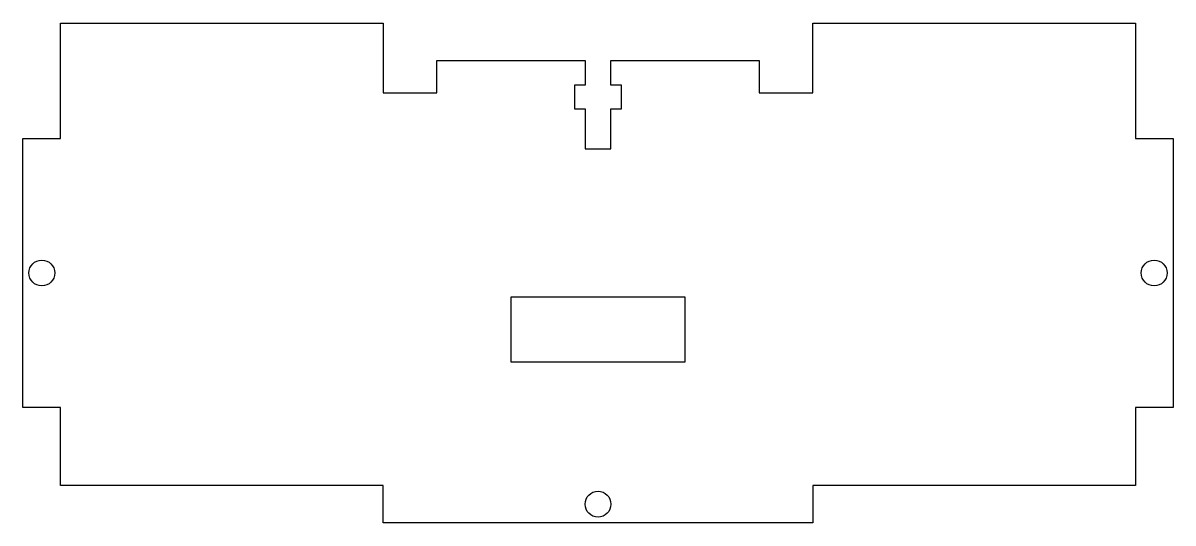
# Model space of a CAD drawing. Header units: inches. Extents: x -2.67 to 2.67, y 0 to 2.32.
import ezdxf

# ---------------------------------------------------------------- set-up
doc = ezdxf.new("R2010")
doc.units = ezdxf.units.IN
doc.layers.get('0').update_dxf_attribs({"linetype": 'CONTINUOUS'})

msp = doc.modelspace()

# ---------------------------------------------------------------- linework, layer by layer
for points in [[(1, 2), (1, 2.325), (2.5, 2.325), (2.5, 1.7875), (2.675, 1.7875), (2.675, 0.5375), (2.5, 0.5375), (2.5, 0.175), (1, 0.175), (1, 0), (-1, 0), (-1, 0.175), (-2.5, 0.175), (-2.5, 0.5375), (-2.675, 0.5375), (-2.675, 1.7875), (-2.5, 1.7875), (-2.5, 2.325), (-1, 2.325), (-1, 2), (-0.75, 2), (-0.75, 2.15), (-0.06, 2.15), (-0.06, 2.036), (-0.11, 2.036), (-0.11, 1.926), (-0.06, 1.926), (-0.06, 1.74), (0.06, 1.74), (0.06, 1.926), (0.11, 1.926), (0.11, 2.036), (0.06, 2.036), (0.06, 2.15), (0.75, 2.15), (0.75, 2)], [(0.4055, 1.05), (-0.4055, 1.05), (-0.4055, 0.75), (0.4055, 0.75)]]:
    msp.add_lwpolyline(points, close=True)
for centre in [(-2.5875, 1.1625), (2.5875, 1.1625), (0, 0.0875)]:
    msp.add_circle(centre, 0.06)

doc.saveas('drawing.dxf')
